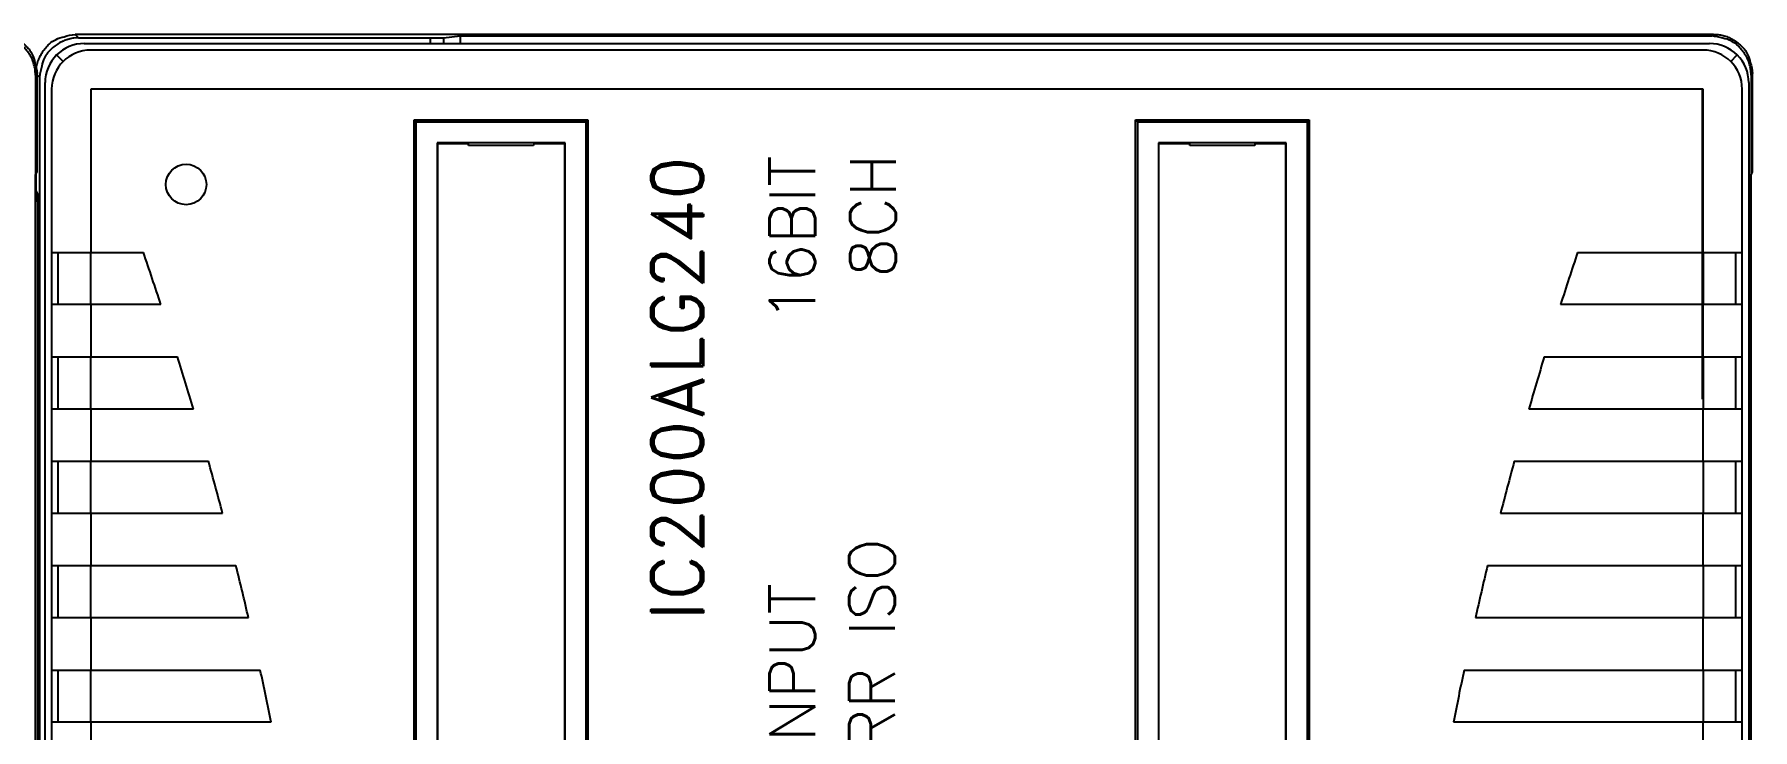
# Model space of a CAD drawing. Header units: inches. Extents: x -4 to 280, y -9 to 35.
# Drawn here: x 42.557 to 45.19, y 16.12 to 17.185 of the extents above; entities that cross this region are included whole.
import ezdxf
from ezdxf.enums import TextEntityAlignment as Align

# ---------------------------------------------------------------- set-up
doc = ezdxf.new("R2010")
doc.units = ezdxf.units.IN
doc.header["$LTSCALE"] = 0.5
doc.header["$MEASUREMENT"] = 0
doc.set_wipeout_variables(frame=1)
for name, color, linetype in [('1', 7, 'Continuous'), ('204', 7, 'Continuous'), ('214', 7, 'Continuous'), ('DATABOLD', 1, 'Continuous'), ('DATAINFO', 32, 'Continuous'), ('IOBASE', 177, 'Continuous')]:
    doc.layers.add(name, color=color, linetype=linetype)
doc.styles.add('ROMAND', font='romand')
doc.styles.add('RomanS', font='romans.shx', dxfattribs={"width": 0.85})
doc.styles.get("Standard").update_dxf_attribs({"font": 'romans.shx', "width": 0.85})

# ---------------------------------------------------------------- blocks, each defined once
blk = doc.blocks.new('IC200CHS022')
at = {"layer": '204', "color": 150, "linetype": 'Continuous'}
for p, q in [((6.9359, 7.4221), (4.4259, 7.4221)), ((4.4313, 7.4167), (4.9704, 7.4167)), ((4.9904, 7.4169), (5.0159, 7.4196)), ((5.0159, 7.4196), (6.9335, 7.4196)), ((5.0159, 7.4196), (5.0159, 7.1448)), ((4.3659, 7.3621), (4.3659, 7.1826)), ((4.3713, 7.3567), (4.3713, 3.9934)), ((6.9935, 7.3596), (6.9935, 7.2067)), ((6.9959, 7.2116), (6.9959, 7.3621)), ((6.9935, 7.2067), (6.9959, 7.2116)), ((6.9935, 5.8525), (6.9935, 7.2067)), ((4.3659, 7.1826), (4.3684, 7.1776)), ((4.3666, 7.1813), (4.3659, 7.1813)), ((4.3684, 7.1776), (4.3684, 5.8816)), ((5.7338, 7.1831), (6.0641, 7.1831)), ((5.0159, 6.862), (5.0159, 7.1448)), ((5.6939, 7.1028), (5.6939, 7.1433)), ((6.1039, 7.1433), (6.1039, 7.1028)), ((5.0173, 6.8634), (5.0173, 7.1237)), ((5.0173, 7.1237), (5.5015, 7.1237)), ((5.5015, 7.1237), (5.5015, 4.6161)), ((6.1173, 7.1098), (6.1173, 7.1237)), ((6.1173, 7.1237), (6.5985, 7.1237)), ((6.5985, 7.1237), (6.5985, 3.3455)), ((5.6809, 5.1404), (5.6809, 7.1028)), ((5.6809, 7.1028), (5.6939, 7.1028)), ((5.6939, 7.1028), (5.7158, 7.0809)), ((6.0821, 7.0809), (6.1039, 7.1028)), ((6.1039, 7.1028), (6.1159, 7.1028)), ((5.7158, 7.0809), (5.7158, 5.1623)), ((6.0821, 5.1623), (6.0821, 7.0809)), ((5.1386, 6.9774), (5.1386, 7.0024)), ((5.1386, 7.0024), (5.1636, 7.0024)), ((5.1636, 7.0024), (5.1636, 6.9774)), ((5.2386, 6.9774), (5.2386, 7.0024)), ((5.2386, 7.0024), (5.2636, 7.0024)), ((5.2636, 7.0024), (5.2636, 6.9774)), ((5.3386, 6.9774), (5.3386, 7.0024)), ((5.3386, 7.0024), (5.3636, 7.0024)), ((5.3636, 7.0024), (5.3636, 6.9774)), ((6.2346, 6.9774), (6.2346, 7.0024)), ((6.2346, 7.0024), (6.2596, 7.0024)), ((6.2596, 7.0024), (6.2596, 6.9774)), ((6.3346, 6.9774), (6.3346, 7.0024)), ((6.3346, 7.0024), (6.3596, 7.0024)), ((6.3596, 7.0024), (6.3596, 6.9774)), ((6.4346, 6.9774), (6.4346, 7.0024)), ((6.4346, 7.0024), (6.4596, 7.0024)), ((6.4596, 7.0024), (6.4596, 6.9774)), ((5.1636, 6.9774), (5.1386, 6.9774)), ((5.2636, 6.9774), (5.2386, 6.9774)), ((5.3636, 6.9774), (5.3386, 6.9774)), ((6.2596, 6.9774), (6.2346, 6.9774)), ((6.3596, 6.9774), (6.3346, 6.9774)), ((6.4596, 6.9774), (6.4346, 6.9774)), ((5.1386, 6.8774), (5.1386, 6.9024)), ((5.1386, 6.9024), (5.1636, 6.9024)), ((5.1636, 6.9024), (5.1636, 6.8774)), ((5.2386, 6.8774), (5.2386, 6.9024)), ((5.2386, 6.9024), (5.2636, 6.9024)), ((5.2636, 6.9024), (5.2636, 6.8774)), ((5.3386, 6.8774), (5.3386, 6.9024)), ((5.3386, 6.9024), (5.3636, 6.9024)), ((5.3636, 6.9024), (5.3636, 6.8774)), ((6.2346, 6.8774), (6.2346, 6.9024)), ((6.2346, 6.9024), (6.2596, 6.9024)), ((6.2596, 6.9024), (6.2596, 6.8774)), ((6.3346, 6.8774), (6.3346, 6.9024)), ((6.3346, 6.9024), (6.3596, 6.9024)), ((6.3596, 6.9024), (6.3596, 6.8774)), ((6.4346, 6.8774), (6.4346, 6.9024)), ((6.4346, 6.9024), (6.4596, 6.9024)), ((6.4596, 6.9024), (6.4596, 6.8774)), ((5.1636, 6.8774), (5.1386, 6.8774)), ((5.2636, 6.8774), (5.2386, 6.8774)), ((5.3636, 6.8774), (5.3386, 6.8774)), ((6.2596, 6.8774), (6.2346, 6.8774)), ((6.3596, 6.8774), (6.3346, 6.8774)), ((6.4596, 6.8774), (6.4346, 6.8774)), ((4.9904, 6.8565), (5.0159, 6.862)), ((5.1386, 6.7774), (5.1386, 6.8024)), ((5.1386, 6.8024), (5.1636, 6.8024)), ((5.1636, 6.8024), (5.1636, 6.7774)), ((5.2386, 6.7774), (5.2386, 6.8024)), ((5.2386, 6.8024), (5.2636, 6.8024)), ((5.2636, 6.8024), (5.2636, 6.7774)), ((5.3386, 6.7774), (5.3386, 6.8024)), ((5.3386, 6.8024), (5.3636, 6.8024)), ((5.3636, 6.8024), (5.3636, 6.7774)), ((6.2346, 6.7774), (6.2346, 6.8024)), ((6.2346, 6.8024), (6.2596, 6.8024)), ((6.2596, 6.8024), (6.2596, 6.7774)), ((6.3346, 6.7774), (6.3346, 6.8024)), ((6.3346, 6.8024), (6.3596, 6.8024)), ((6.3596, 6.8024), (6.3596, 6.7774)), ((6.4346, 6.7774), (6.4346, 6.8024)), ((6.4346, 6.8024), (6.4596, 6.8024)), ((6.4596, 6.8024), (6.4596, 6.7774)), ((5.0159, 6.7772), (4.9904, 6.7827)), ((5.0159, 5.287), (5.0159, 6.7772)), ((5.0173, 5.2884), (5.0173, 6.7758)), ((5.1636, 6.7774), (5.1386, 6.7774)), ((5.2636, 6.7774), (5.2386, 6.7774)), ((5.3636, 6.7774), (5.3386, 6.7774)), ((6.2596, 6.7774), (6.2346, 6.7774)), ((6.3596, 6.7774), (6.3346, 6.7774)), ((6.4596, 6.7774), (6.4346, 6.7774)), ((5.1386, 6.6774), (5.1386, 6.7024)), ((5.1386, 6.7024), (5.1636, 6.7024)), ((5.1636, 6.7024), (5.1636, 6.6774)), ((5.2386, 6.6774), (5.2386, 6.7024)), ((5.2386, 6.7024), (5.2636, 6.7024)), ((5.2636, 6.7024), (5.2636, 6.6774)), ((5.3386, 6.6774), (5.3386, 6.7024)), ((5.3386, 6.7024), (5.3636, 6.7024)), ((5.3636, 6.7024), (5.3636, 6.6774)), ((6.2346, 6.6774), (6.2346, 6.7024)), ((6.2346, 6.7024), (6.2596, 6.7024)), ((6.2596, 6.7024), (6.2596, 6.6774)), ((6.3346, 6.6774), (6.3346, 6.7024)), ((6.3346, 6.7024), (6.3596, 6.7024)), ((6.3596, 6.7024), (6.3596, 6.6774)), ((6.4346, 6.6774), (6.4346, 6.7024)), ((6.4346, 6.7024), (6.4596, 6.7024)), ((6.4596, 6.7024), (6.4596, 6.6774)), ((5.1636, 6.6774), (5.1386, 6.6774)), ((5.2636, 6.6774), (5.2386, 6.6774)), ((5.3636, 6.6774), (5.3386, 6.6774)), ((6.2596, 6.6774), (6.2346, 6.6774)), ((6.3596, 6.6774), (6.3346, 6.6774)), ((6.4596, 6.6774), (6.4346, 6.6774)), ((5.1386, 6.5774), (5.1386, 6.6024)), ((5.1386, 6.6024), (5.1636, 6.6024)), ((5.1636, 6.6024), (5.1636, 6.5774)), ((5.2386, 6.5774), (5.2386, 6.6024)), ((5.2386, 6.6024), (5.2636, 6.6024)), ((5.2636, 6.6024), (5.2636, 6.5774)), ((5.3386, 6.5774), (5.3386, 6.6024)), ((5.3386, 6.6024), (5.3636, 6.6024)), ((5.3636, 6.6024), (5.3636, 6.5774)), ((6.2346, 6.5774), (6.2346, 6.6024)), ((6.2346, 6.6024), (6.2596, 6.6024)), ((6.2596, 6.6024), (6.2596, 6.5774)), ((6.3346, 6.5774), (6.3346, 6.6024)), ((6.3346, 6.6024), (6.3596, 6.6024)), ((6.3596, 6.6024), (6.3596, 6.5774)), ((6.4346, 6.5774), (6.4346, 6.6024)), ((6.4346, 6.6024), (6.4596, 6.6024)), ((6.4596, 6.6024), (6.4596, 6.5774)), ((5.1636, 6.5774), (5.1386, 6.5774)), ((5.2636, 6.5774), (5.2386, 6.5774)), ((5.3636, 6.5774), (5.3386, 6.5774)), ((6.2596, 6.5774), (6.2346, 6.5774)), ((6.3596, 6.5774), (6.3346, 6.5774)), ((6.4596, 6.5774), (6.4346, 6.5774)), ((5.1386, 6.4774), (5.1386, 6.5024)), ((5.1386, 6.5024), (5.1636, 6.5024)), ((5.1636, 6.5024), (5.1636, 6.4774)), ((5.2386, 6.4774), (5.2386, 6.5024)), ((5.2386, 6.5024), (5.2636, 6.5024)), ((5.2636, 6.5024), (5.2636, 6.4774)), ((5.3386, 6.4774), (5.3386, 6.5024)), ((5.3386, 6.5024), (5.3636, 6.5024)), ((5.3636, 6.5024), (5.3636, 6.4774)), ((6.2346, 6.4774), (6.2346, 6.5024)), ((6.2346, 6.5024), (6.2596, 6.5024)), ((6.2596, 6.5024), (6.2596, 6.4774)), ((6.3346, 6.4774), (6.3346, 6.5024)), ((6.3346, 6.5024), (6.3596, 6.5024)), ((6.3596, 6.5024), (6.3596, 6.4774)), ((6.4346, 6.4774), (6.4346, 6.5024)), ((6.4346, 6.5024), (6.4596, 6.5024)), ((6.4596, 6.5024), (6.4596, 6.4774)), ((5.1636, 6.4774), (5.1386, 6.4774)), ((5.2636, 6.4774), (5.2386, 6.4774)), ((5.3636, 6.4774), (5.3386, 6.4774)), ((6.2596, 6.4774), (6.2346, 6.4774)), ((6.3596, 6.4774), (6.3346, 6.4774)), ((6.4596, 6.4774), (6.4346, 6.4774)), ((5.1386, 6.3774), (5.1386, 6.4024)), ((5.1386, 6.4024), (5.1636, 6.4024)), ((5.1636, 6.4024), (5.1636, 6.3774)), ((5.2386, 6.3774), (5.2386, 6.4024)), ((5.2386, 6.4024), (5.2636, 6.4024)), ((5.2636, 6.4024), (5.2636, 6.3774)), ((5.3386, 6.3774), (5.3386, 6.4024)), ((5.3386, 6.4024), (5.3636, 6.4024)), ((5.3636, 6.4024), (5.3636, 6.3774)), ((6.2346, 6.3774), (6.2346, 6.4024)), ((6.2346, 6.4024), (6.2596, 6.4024)), ((6.2596, 6.4024), (6.2596, 6.3774)), ((6.3346, 6.3774), (6.3346, 6.4024)), ((6.3346, 6.4024), (6.3596, 6.4024)), ((6.3596, 6.4024), (6.3596, 6.3774)), ((6.4346, 6.3774), (6.4346, 6.4024)), ((6.4346, 6.4024), (6.4596, 6.4024)), ((6.4596, 6.4024), (6.4596, 6.3774)), ((5.1636, 6.3774), (5.1386, 6.3774)), ((5.2636, 6.3774), (5.2386, 6.3774)), ((5.3636, 6.3774), (5.3386, 6.3774)), ((6.2596, 6.3774), (6.2346, 6.3774)), ((6.3596, 6.3774), (6.3346, 6.3774)), ((6.4596, 6.3774), (6.4346, 6.3774))]:
    blk.add_line(p, q, dxfattribs=at)
at = {"layer": '204', "color": 40, "linetype": 'Continuous'}
for p, q in [((4.9704, 6.9145), (4.9704, 7.4167)), ((4.9904, 7.4169), (4.9904, 6.8565)), ((4.3659, 7.1813), (4.3659, 7.1826)), ((4.3666, 7.1806), (4.3659, 7.1813)), ((4.3666, 7.1654), (4.3666, 7.1806)), ((5.7338, 7.1831), (5.7595, 7.1574)), ((6.0384, 7.1574), (6.0641, 7.1831)), ((5.0159, 7.1448), (5.5226, 7.1448)), ((5.5226, 7.1448), (5.5226, 3.3244)), ((5.7196, 7.1176), (5.6939, 7.1433)), ((5.7595, 7.1574), (5.7595, 7.1176)), ((5.7595, 7.1574), (6.0384, 7.1574)), ((6.0384, 7.1176), (6.0384, 7.1574)), ((6.1039, 7.1433), (6.0783, 7.1176)), ((6.1159, 7.1448), (6.6196, 7.1448)), ((6.6196, 7.1448), (6.6196, 3.3244)), ((5.0163, 7.1248), (5.5026, 7.1248)), ((5.5026, 7.1248), (5.5026, 3.3444)), ((5.7595, 7.1176), (5.7196, 7.1176)), ((5.7196, 5.1256), (5.7196, 7.1176)), ((6.0384, 7.1176), (5.7595, 7.1176)), ((5.7595, 7.1176), (5.7595, 5.1256)), ((6.0783, 7.1176), (6.0384, 7.1176)), ((6.0384, 5.1256), (6.0384, 7.1176)), ((6.0783, 7.1176), (6.0783, 5.1256)), ((6.1163, 7.1248), (6.5996, 7.1248)), ((6.5996, 7.1248), (6.5996, 3.3444)), ((5.4011, 7.0374), (5.1011, 7.0374)), ((5.1011, 7.0374), (5.1011, 3.5024)), ((5.4011, 3.4424), (5.4011, 7.0374)), ((6.4971, 7.0374), (6.1971, 7.0374)), ((6.1971, 7.0374), (6.1971, 3.5024)), ((6.4971, 3.4424), (6.4971, 7.0374)), ((4.8813, 6.7248), (4.8813, 6.9145)), ((4.8813, 6.9145), (4.9704, 6.9145)), ((4.9736, 6.9113), (4.9736, 6.8733)), ((4.9013, 6.7448), (4.9013, 6.8945)), ((4.9013, 6.8945), (4.9736, 6.8945)), ((4.974, 6.8565), (4.9904, 6.8565)), ((4.9736, 6.7659), (4.9736, 6.7279)), ((4.9904, 6.7827), (4.974, 6.7828)), ((4.9904, 6.7827), (4.9904, 5.2815)), ((4.9736, 6.7448), (4.9013, 6.7448)), ((4.9704, 6.7248), (4.8813, 6.7248)), ((4.9704, 5.3395), (4.9704, 6.7248))]:
    blk.add_line(p, q, dxfattribs=at)
at = {"layer": '204', "color": 30, "linetype": 'Continuous'}
for p, q in [((6.1159, 7.1028), (6.1159, 7.1448)), ((5.0163, 7.1248), (5.0173, 7.1237)), ((5.5026, 7.1248), (5.5015, 7.1237)), ((6.1159, 7.1028), (6.1173, 7.1098)), ((6.1163, 7.1248), (6.1173, 7.1237)), ((6.5996, 7.1248), (6.5985, 7.1237)), ((5.0173, 6.8634), (5.0159, 6.862)), ((5.0159, 6.7772), (5.0173, 6.7758))]:
    blk.add_line(p, q, dxfattribs=at)
at = {"layer": '204', "color": 40, "linetype": 'Continuous'}
for points in [[(4.3659, 7.3621), (4.3664, 7.3694, -0.03469), (4.3677, 7.3767, -0.03034), (4.3701, 7.3842, -0.031028), (4.3736, 7.3914, -0.038882), (4.3783, 7.3983, -0.032513), (4.3835, 7.4045, -0.016697), (4.3889, 7.4098, -0.041336), (4.3966, 7.4144, -0.069733), (4.4091, 7.4185, -0.037471), (4.4259, 7.4221, -0.019947)], [(4.4313, 7.4167), (4.424, 7.4163, 0.034691), (4.4167, 7.4149, 0.030341), (4.4093, 7.4125, 0.031029), (4.402, 7.409, 0.038882), (4.3951, 7.4043, 0.032513), (4.3889, 7.3991, 0.016697), (4.3836, 7.3938, 0.041336), (4.379, 7.386, 0.069732), (4.3749, 7.3735, 0.03747), (4.3713, 7.3567, 0.019946)], [(4.9704, 7.4167), (4.9724, 7.4167, 0.000198), (4.9742, 7.4167, 0.000212), (4.976, 7.4167, 0.000222), (4.9778, 7.4167, 0.000231), (4.9795, 7.4167, 0.00024), (4.9811, 7.4167, 0.000243), (4.9826, 7.4167, 0.000294), (4.984, 7.4167, 0.000406), (4.9853, 7.4168, 0.000377), (4.9864, 7.4168, 0.000137), (4.9874, 7.4168, 0.000678), (4.9884, 7.4168, 0.0022), (4.9894, 7.4168, 0.00233), (4.9904, 7.4169, 0.001963)], [(6.9935, 7.3596), (6.993, 7.3669, 0.034691), (6.9916, 7.3743, 0.030341), (6.9893, 7.3817, 0.031029), (6.9858, 7.389, 0.038883), (6.9811, 7.3959, 0.032514), (6.9759, 7.4021, 0.016697), (6.9705, 7.4074, 0.041337), (6.9628, 7.412, 0.069733), (6.9503, 7.4161, 0.037471), (6.9335, 7.4196, 0.019947)], [(6.9359, 7.4221), (6.9432, 7.4217, -0.034691), (6.9506, 7.4203, -0.030341), (6.958, 7.4179, -0.031029), (6.9653, 7.4144, -0.038883), (6.9721, 7.4097, -0.032514), (6.9784, 7.4045, -0.016697), (6.9837, 7.3992, -0.041337), (6.9883, 7.3914, -0.069733), (6.9924, 7.3789, -0.03747), (6.9959, 7.3621, -0.019947)], [(5.6939, 7.1433), (5.694, 7.1459, -0.015687), (5.6943, 7.1486, -0.016259), (5.6947, 7.1512, -0.016546), (5.6953, 7.1537, -0.016585), (5.696, 7.1562, -0.016642), (5.697, 7.1586, -0.016635), (5.698, 7.1609, -0.016622), (5.6993, 7.1632, -0.016578), (5.7006, 7.1654, -0.016298), (5.7022, 7.1675, -0.015884), (5.7038, 7.1695, -0.015729), (5.7056, 7.1714, -0.015852), (5.7075, 7.1732, -0.015418), (5.7095, 7.1749, -0.014557), (5.7116, 7.1764, -0.016335), (5.7138, 7.1778, -0.019928), (5.7162, 7.179, -0.015361), (5.7184, 7.1801, -0.005162), (5.7205, 7.181, -0.021736), (5.7233, 7.1817, -0.037714), (5.7278, 7.1825, -0.018004), (5.7338, 7.1831, -0.009298)], [(6.0641, 7.1831), (6.0668, 7.183, -0.015687), (6.0694, 7.1828, -0.01626), (6.072, 7.1823, -0.016547), (6.0745, 7.1817, -0.016586), (6.077, 7.181, -0.016643), (6.0794, 7.1801, -0.016636), (6.0817, 7.179, -0.016623), (6.084, 7.1778, -0.016578), (6.0862, 7.1764, -0.016298), (6.0883, 7.1749, -0.015884), (6.0903, 7.1732, -0.015729), (6.0922, 7.1714, -0.015852), (6.094, 7.1695, -0.015418), (6.0957, 7.1675, -0.014557), (6.0972, 7.1654, -0.016335), (6.0986, 7.1632, -0.019928), (6.0998, 7.1608, -0.015361), (6.1009, 7.1586, -0.005162), (6.1018, 7.1565, -0.021737), (6.1026, 7.1537, -0.037721), (6.1033, 7.1492, -0.018009), (6.1039, 7.1433, -0.009301)], [(5.0159, 7.1448), (5.0159, 7.1428, 0.000413), (5.0159, 7.1408, 0.000445), (5.0159, 7.1389, 0.000468), (5.016, 7.1371, 0.000488), (5.016, 7.1354, 0.00051), (5.016, 7.1338, 0.00052), (5.016, 7.1322, 0.000636), (5.016, 7.1308, 0.000893), (5.0161, 7.1295, 0.000846), (5.0161, 7.1283, 0.000309), (5.0161, 7.1273, 0.001565), (5.0161, 7.1265, 0.005567), (5.0162, 7.1256, 0.006955), (5.0163, 7.1248, 0.006797)], [(5.5026, 7.1248), (5.5027, 7.1249, 0.009219), (5.5031, 7.1252, 0.000658), (5.5035, 7.1256, 0.001218), (5.5042, 7.1262, 0.002986), (5.505, 7.1269, 0.003476), (5.5058, 7.1277, 0.003829), (5.5068, 7.1286, 0.004344), (5.5078, 7.1297, 0.005364), (5.5089, 7.1308, 0.005253), (5.5099, 7.1319, 0.004453), (5.511, 7.1332, 0.002518), (5.5121, 7.1345, -0.000992), (5.5133, 7.1358, -0.000868), (5.5145, 7.1371, 0.002461), (5.5155, 7.1383, -0.006307), (5.517, 7.1398, -0.017407), (5.5194, 7.142, -0.008739), (5.5226, 7.1448, -0.004182)], [(5.7196, 7.1176), (5.7199, 7.1224, -0.034475), (5.7209, 7.1273, -0.030112), (5.7225, 7.1322, -0.030765), (5.7248, 7.137, -0.038476), (5.7279, 7.1415, -0.032111), (5.7314, 7.1456, -0.016437), (5.7349, 7.1492, -0.040836), (5.74, 7.1522, -0.06897), (5.7483, 7.155, -0.037105), (5.7595, 7.1574, -0.019779)], [(6.0384, 7.1574), (6.0432, 7.1571, -0.034473), (6.0481, 7.1562, -0.03011), (6.053, 7.1546, -0.030764), (6.0578, 7.1522, -0.038474), (6.0624, 7.1491, -0.03211), (6.0665, 7.1456, -0.016436), (6.07, 7.1421, -0.040836), (6.0731, 7.137, -0.068971), (6.0758, 7.1287, -0.037107), (6.0783, 7.1176, -0.01978)], [(6.1159, 7.1448), (6.1159, 7.1428, 0.000415), (6.1159, 7.1408, 0.000447), (6.1159, 7.1389, 0.00047), (6.116, 7.1371, 0.000489), (6.116, 7.1354, 0.00051), (6.116, 7.1338, 0.00052), (6.116, 7.1322, 0.000635), (6.116, 7.1308, 0.000891), (6.1161, 7.1295, 0.000845), (6.1161, 7.1283, 0.000309), (6.1161, 7.1273, 0.00156), (6.1161, 7.1265, 0.005545), (6.1162, 7.1256, 0.006927), (6.1163, 7.1248, 0.00677)], [(6.5996, 7.1248), (6.5997, 7.1249, -0.009242), (6.6, 7.1252, -0.000665), (6.6004, 7.1257, -0.001221), (6.601, 7.1264, -0.002987), (6.6017, 7.1271, -0.003477), (6.6025, 7.128, -0.003829), (6.6035, 7.129, -0.004344), (6.6045, 7.13, -0.005364), (6.6056, 7.131, -0.005253), (6.6068, 7.1321, -0.004453), (6.608, 7.1332, -0.002518), (6.6093, 7.1343, 0.000992), (6.6106, 7.1355, 0.000868), (6.6119, 7.1367, -0.002461), (6.6131, 7.1377, 0.006306), (6.6146, 7.1392, 0.017407), (6.6168, 7.1415, 0.008739), (6.6196, 7.1448, 0.004182)], [(4.8813, 6.9145), (4.8825, 6.9129, 0.011082), (4.8837, 6.9115, 0.012313), (4.8849, 6.9101, 0.01159), (4.8863, 6.9088, 0.008675), (4.8876, 6.9075, 0.006559), (4.889, 6.9063, 0.004635), (4.8903, 6.9051, 0.002778), (4.8917, 6.9039, 0.00043), (4.893, 6.9028, -0.001711), (4.8942, 6.9017, -0.004241), (4.8954, 6.9006, -0.005229), (4.8965, 6.8995, -0.004675), (4.8975, 6.8985, -0.004117), (4.8985, 6.8976, -0.00334), (4.8993, 6.8967, -0.003493), (4.9, 6.896, -0.003741), (4.9007, 6.8952, -0.00381), (4.9013, 6.8945, -0.00452)], [(4.9704, 6.9145), (4.9706, 6.9143, -0.00005), (4.9708, 6.9141, -0.000088), (4.971, 6.9139, -0.000051), (4.9712, 6.9137, 0.00007), (4.9714, 6.9135, 0.000138), (4.9716, 6.9133, 0.000172), (4.9718, 6.9131, 0.000298), (4.972, 6.9129, 0.000518), (4.9722, 6.9127, 0.000398), (4.9724, 6.9125, 0.000008), (4.9726, 6.9123, 0.000808), (4.9728, 6.9121, 0.001716), (4.9732, 6.9117, 0.000855), (4.9736, 6.9113, 0.000435)], [(4.9736, 6.8733), (4.9751, 6.872, -0.003256), (4.9764, 6.8706, -0.003547), (4.9778, 6.8693, -0.003252), (4.9792, 6.8679, -0.002402), (4.9805, 6.8665, -0.001881), (4.9818, 6.8652, -0.001508), (4.983, 6.8639, -0.000941), (4.9842, 6.8626, 0.000094), (4.9853, 6.8615, 0.000137), (4.9863, 6.8604, -0.001108), (4.9872, 6.8595, 0.0024), (4.9881, 6.8585, 0.011623), (4.9891, 6.8576, 0.010949), (4.9904, 6.8565, 0.007743)], [(4.9736, 6.8733), (4.9737, 6.8715, 0.000391), (4.9737, 6.8699, 0.000424), (4.9737, 6.8682, 0.000455), (4.9737, 6.8667, 0.000488), (4.9737, 6.8652, 0.000521), (4.9737, 6.8638, 0.00054), (4.9737, 6.8625, 0.000676), (4.9738, 6.8613, 0.000974), (4.9738, 6.8603, 0.000937), (4.9738, 6.8593, 0.000337), (4.9738, 6.8585, 0.001779), (4.9739, 6.8578, 0.006571), (4.9739, 6.8571, 0.008716), (4.974, 6.8565, 0.009065)], [(4.9904, 6.8565), (4.9904, 6.8565, 0.009049), (4.9904, 6.8565, 0.00948), (4.9904, 6.8565, 0.010268), (4.9904, 6.8565, 0.011428), (4.9904, 6.8565, 0.012004), (4.9904, 6.8565, 0.011961), (4.9904, 6.8565, 0.014234), (4.9905, 6.8565, 0.018455), (4.9905, 6.8565, 0.014808), (4.9905, 6.8565, 0.004812), (4.9905, 6.8565, 0.022595), (4.9905, 6.8565, 0.041983), (4.9905, 6.8565, 0.020803), (4.9905, 6.8565, 0.01089)], [(4.974, 6.7828), (4.974, 6.7827, 0.15942), (4.9739, 6.7824, 0.021561), (4.9739, 6.782, 0.007702), (4.9739, 6.7814, 0.00399), (4.9738, 6.7807, 0.002372), (4.9738, 6.7799, 0.001566), (4.9738, 6.779, 0.001275), (4.9738, 6.7779, 0.001159), (4.9737, 6.7766, 0.000707), (4.9737, 6.7754, 0.000215), (4.9737, 6.7742, 0.000823), (4.9737, 6.7725, 0.001162), (4.9737, 6.7697, 0.000487), (4.9736, 6.7659, 0.000238)], [(4.9904, 6.7827), (4.99, 6.7824, 0.035607), (4.9895, 6.782, 0.019363), (4.9888, 6.7814, 0.010765), (4.9881, 6.7807, 0.005803), (4.9872, 6.7798, 0.003409), (4.9863, 6.7788, 0.002131), (4.9853, 6.7777, 0.001003), (4.9842, 6.7766, -0.000294), (4.9829, 6.7753, -0.000227), (4.9818, 6.774, 0.000905), (4.9807, 6.7729, -0.002151), (4.9792, 6.7713, -0.005874), (4.9768, 6.769, -0.002943), (4.9736, 6.7659, -0.001391)], [(4.9905, 6.7827), (4.9905, 6.7827, 0.019037), (4.9905, 6.7828, 0.019461), (4.9905, 6.7828, 0.019733), (4.9905, 6.7828, 0.019719), (4.9905, 6.7827, 0.018682), (4.9905, 6.7827, 0.016921), (4.9905, 6.7827, 0.01775), (4.9905, 6.7827, 0.019724), (4.9904, 6.7827, 0.014124), (4.9904, 6.7827, 0.005039), (4.9904, 6.7827, 0.017984), (4.9904, 6.7827, 0.026741), (4.9904, 6.7827, 0.011658), (4.9904, 6.7827, 0.005897)], [(4.9013, 6.7448), (4.9012, 6.7446, -0.032598), (4.9009, 6.7443, -0.003537), (4.9005, 6.7439, -0.002062), (4.9, 6.7433, -0.002968), (4.8993, 6.7425, -0.003166), (4.8985, 6.7416, -0.003404), (4.8975, 6.7407, -0.00361), (4.8965, 6.7397, -0.004071), (4.8954, 6.7386, -0.004592), (4.8942, 6.7375, -0.005599), (4.893, 6.7364, -0.004206), (4.8917, 6.7353, -0.000089), (4.8903, 6.7341, 0.000039), (4.889, 6.7329, -0.003641), (4.8878, 6.7319, 0.007097), (4.8863, 6.7305, 0.020884), (4.8841, 6.728, 0.010435), (4.8813, 6.7248, 0.004932)], [(4.9736, 6.7279), (4.9734, 6.7277, 0.000833), (4.9732, 6.7275, 0.000867), (4.973, 6.7273, 0.000841), (4.9728, 6.7271, 0.00074), (4.9726, 6.7269, 0.000652), (4.9724, 6.7267, 0.000568), (4.9722, 6.7265, 0.000521), (4.972, 6.7263, 0.000459), (4.9718, 6.7261, 0.000343), (4.9716, 6.7259, 0.000247), (4.9715, 6.7258, 0.000236), (4.9712, 6.7256, 0.00007), (4.9709, 6.7252, 0.000013), (4.9704, 6.7248, 0.000025)]]:
    blk.add_lwpolyline(points, format="xyb", dxfattribs=at)
at = {"layer": '204', "color": 30, "linetype": 'Continuous'}
blk.add_lwpolyline([(4.3666, 7.1806), (4.3667, 7.1806), (4.3667, 7.1806), (4.3667, 7.1806), (4.3668, 7.1806), (4.3669, 7.1806), (4.3669, 7.1806)], dxfattribs=at)
at = {"layer": '204', "color": 150, "linetype": 'Continuous'}
for radius in [0.0312, 0.0299]:
    blk.add_circle((4.8213, 7.2667), radius, dxfattribs=at)
at = {"layer": '204', "color": 30, "linetype": 'Continuous'}
blk.add_circle((5.2209, 7.2671), 0.031, dxfattribs=at)
at = {"layer": '214', "color": 40, "linetype": 'Continuous'}
for p, q in [((4.4259, 7.4221), (4.4313, 7.4167)), ((6.9335, 7.4196), (6.9359, 7.4221)), ((4.3713, 7.3567), (4.3659, 7.3621)), ((6.9959, 7.3621), (6.9935, 7.3596))]:
    blk.add_line(p, q, dxfattribs=at)
at = {"layer": '1', "color": 1, "linetype": 'Continuous'}
for s, height, p in [('IC200CHS022', 0.1, (6.7635, 5.678)), ('COMPACT I/O CARRIER', 0.06, (6.8643, 5.6419))]:
    blk.add_text(s, height=height, rotation=90, dxfattribs=at).set_placement(p)
blk = doc.blocks.new('IC200ALG240')
at = {"layer": 'IOBASE'}
for p, q in [((-2.105, 1.305), (2.105, 1.305)), ((1.125, 1.295), (1.045, 1.295)), ((1.205, 1.295), (1.125, 1.295)), ((1.125, 1.235), (1.125, 1.295)), ((1.285, 1.295), (1.205, 1.295)), ((1.205, 1.295), (1.205, 1.235)), ((1.365, 1.295), (1.285, 1.295)), ((1.285, 1.235), (1.285, 1.295)), ((1.445, 1.295), (1.365, 1.295)), ((1.365, 1.295), (1.365, 1.235)), ((1.525, 1.295), (1.445, 1.295)), ((1.445, 1.235), (1.445, 1.295)), ((1.605, 1.295), (1.525, 1.295)), ((1.525, 1.295), (1.525, 1.235)), ((1.685, 1.295), (1.605, 1.295)), ((1.605, 1.235), (1.605, 1.295)), ((1.765, 1.295), (1.685, 1.295)), ((1.685, 1.295), (1.685, 1.235)), ((1.845, 1.295), (1.765, 1.295)), ((1.765, 1.235), (1.765, 1.295)), ((2.095, 1.295), (1.845, 1.295)), ((1.845, 1.295), (1.845, 1.235)), ((1.125, 1.285), (1.205, 1.285)), ((1.285, 1.285), (1.365, 1.285)), ((1.445, 1.285), (1.525, 1.285)), ((1.605, 1.285), (1.685, 1.285)), ((1.765, 1.285), (1.845, 1.285)), ((2.1474, 1.2874), (2.1374, 1.2774)), ((2.165, 1.245), (2.165, -1.245)), ((1.125, 1.235), (1.045, 1.235)), ((1.125, 0.9586), (1.125, 1.235)), ((1.125, 1.235), (1.205, 1.235)), ((1.205, 1.235), (1.205, 0.9754)), ((1.285, 1.235), (1.205, 1.235)), ((1.285, 0.9934), (1.285, 1.235)), ((1.285, 1.235), (1.365, 1.235)), ((1.365, 1.235), (1.365, 1.0126)), ((1.445, 1.235), (1.365, 1.235)), ((1.445, 1.0331), (1.445, 1.235)), ((1.445, 1.235), (1.525, 1.235)), ((1.605, 1.235), (1.525, 1.235)), ((1.525, 1.235), (1.525, 1.0548)), ((1.605, 1.0778), (1.605, 1.235)), ((1.605, 1.235), (1.685, 1.235)), ((1.685, 1.235), (1.685, 1.102)), ((1.765, 1.235), (1.685, 1.235)), ((1.765, 1.1276), (1.765, 1.235)), ((1.765, 1.235), (1.845, 1.235)), ((2.095, 1.235), (1.845, 1.235)), ((1.845, 1.235), (1.845, 1.1545)), ((2.095, -1.235), (2.095, 1.235)), ((2.155, -1.235), (2.155, 1.235)), ((-2.0531, 0.7396), (2.0481, 0.7396)), ((2.0481, 0.7396), (2.045, 0.7365)), ((2.0481, 0.7396), (2.0481, 0.4734)), ((-2.05, 0.7365), (2.045, 0.7365)), ((2.045, 0.7365), (2.045, 0.4765)), ((2.013, 0.7045), (-2.018, 0.7045)), ((0.3375, 0.7035), (2.012, 0.7035)), ((2.013, 0.7045), (2.012, 0.7035)), ((2.012, 0.7035), (2.012, 0.6565)), ((2.013, 0.5085), (2.013, 0.7045)), ((2.0087, 0.6562), (2.012, 0.6565)), ((2.0087, 0.5568), (2.0087, 0.6562)), ((2.012, 0.5565), (2.0087, 0.5568)), ((2.012, 0.5565), (2.012, 0.5095)), ((-2.018, 0.5085), (2.013, 0.5085)), ((2.012, 0.5095), (-0.2425, 0.5095)), ((2.012, 0.5095), (2.013, 0.5085)), ((2.045, 0.4765), (-2.05, 0.4765)), ((2.045, 0.4765), (2.0481, 0.4734)), ((2.0481, 0.4734), (-2.0531, 0.4734)), ((-2.0531, -0.3654), (2.0481, -0.3654)), ((2.045, -0.3685), (-2.05, -0.3685)), ((2.0481, -0.3654), (2.045, -0.3685)), ((2.045, -0.3685), (2.045, -0.6285)), ((2.0481, -0.3654), (2.0481, -0.6316)), ((2.013, -0.4005), (-2.018, -0.4005)), ((0.3375, -0.4015), (2.012, -0.4015)), ((2.013, -0.4005), (2.012, -0.4015)), ((2.012, -0.4015), (2.012, -0.4485)), ((2.013, -0.5965), (2.013, -0.4005)), ((2.0087, -0.4488), (2.012, -0.4485)), ((2.0087, -0.5482), (2.0087, -0.4488)), ((2.012, -0.5485), (2.0087, -0.5482)), ((2.012, -0.5485), (2.012, -0.5955)), ((-2.018, -0.5965), (2.013, -0.5965)), ((2.012, -0.5955), (-0.2425, -0.5955)), ((2.012, -0.5955), (2.013, -0.5965)), ((2.0481, -0.6316), (-2.0531, -0.6316)), ((2.045, -0.6285), (-2.05, -0.6285)), ((2.0481, -0.6316), (2.045, -0.6285)), ((1.125, -1.235), (1.125, -0.8527)), ((1.205, -0.8689), (1.205, -1.235)), ((1.285, -1.235), (1.285, -0.8863)), ((1.365, -0.9049), (1.365, -1.235)), ((1.445, -1.235), (1.445, -0.9247)), ((1.525, -0.9458), (1.525, -1.235)), ((1.605, -1.235), (1.605, -0.9681)), ((1.685, -0.9918), (1.685, -1.235)), ((1.765, -1.235), (1.765, -1.0167)), ((1.845, -1.0429), (1.845, -1.235)), ((1.045, -1.235), (1.125, -1.235)), ((1.205, -1.235), (1.125, -1.235)), ((1.125, -1.295), (1.125, -1.235)), ((1.205, -1.235), (1.285, -1.235)), ((1.205, -1.235), (1.205, -1.295)), ((1.365, -1.235), (1.285, -1.235)), ((1.285, -1.295), (1.285, -1.235)), ((1.365, -1.235), (1.445, -1.235)), ((1.365, -1.235), (1.365, -1.295)), ((1.525, -1.235), (1.445, -1.235)), ((1.445, -1.295), (1.445, -1.235)), ((1.525, -1.235), (1.605, -1.235)), ((1.525, -1.235), (1.525, -1.295)), ((1.685, -1.235), (1.605, -1.235)), ((1.605, -1.295), (1.605, -1.235)), ((1.62, -1.2344), (2.095, -1.2344)), ((1.685, -1.235), (1.765, -1.235)), ((1.685, -1.235), (1.685, -1.295)), ((1.845, -1.235), (1.765, -1.235)), ((1.765, -1.295), (1.765, -1.235)), ((1.845, -1.235), (2.095, -1.235)), ((1.845, -1.235), (1.845, -1.295)), ((1.205, -1.285), (1.125, -1.285)), ((1.365, -1.285), (1.285, -1.285)), ((1.525, -1.285), (1.445, -1.285)), ((1.685, -1.285), (1.605, -1.285)), ((1.845, -1.285), (1.765, -1.285)), ((2.1374, -1.2774), (2.1474, -1.2874)), ((2.105, -1.305), (-2.105, -1.305)), ((1.045, -1.295), (1.125, -1.295)), ((1.125, -1.295), (1.205, -1.295)), ((1.205, -1.295), (1.285, -1.295)), ((1.285, -1.295), (1.365, -1.295)), ((1.365, -1.295), (1.445, -1.295)), ((1.445, -1.295), (1.525, -1.295)), ((1.525, -1.295), (1.605, -1.295)), ((1.605, -1.295), (1.685, -1.295)), ((1.685, -1.295), (1.765, -1.295)), ((1.765, -1.295), (1.845, -1.295)), ((1.845, -1.295), (2.095, -1.295))]:
    blk.add_line(p, q, dxfattribs=at)
blk.add_circle((1.949, 1.089), 0.031, dxfattribs=at)
for centre, radius, start, end in [((2.095, 1.235), 0.06, 0, 90), ((2.105, 1.245), 0.06, 45, 90), ((2.105, 1.245), 0.06, 0, 45), ((0.005, 6.4965), 5.65, 288.1499, 289.0058), ((0.005, 6.4965), 5.65, 286.4504, 287.2982), ((0.005, 6.4965), 5.65, 284.7657, 285.6063), ((0.005, 6.4965), 5.65, 283.0939, 283.9283), ((0.005, 6.4965), 5.65, 281.4335, 282.2624), ((0.045, -6.3985), 5.65, 78.1524, 78.9801), ((0.045, -6.3985), 5.65, 76.4892, 77.3222), ((0.045, -6.3985), 5.65, 74.8144, 75.6534), ((0.045, -6.3985), 5.65, 73.1261, 73.9721), ((0.045, -6.3985), 5.65, 71.4227, 72.2764), ((2.095, -1.235), 0.06, 270, 0), ((2.105, -1.245), 0.06, 315, 0), ((2.105, -1.245), 0.06, 270, 315)]:
    blk.add_arc(centre, radius, start, end, dxfattribs=at)
at = {"layer": 'DATABOLD', "style": 'ROMAND'}
blk.add_text('IC200ALG240', height=0.08, dxfattribs=at).set_placement((1.9931, 0.2966), align=Align.RIGHT)
at = {"layer": 'DATAINFO', "style": 'RomanS'}
for s, p in [('ANALOG INPUT', (0.669, 0.1251)), ('VOLT/CURR ISO', (0.669, 0.0032))]:
    blk.add_text(s, height=0.07, dxfattribs=at).set_placement(p)
for s, p in [('16BIT', (1.9933, 0.1251)), ('8CH', (1.9959, 0.0017))]:
    blk.add_text(s, height=0.07, dxfattribs=at).set_placement(p, align=Align.RIGHT)

msp = doc.modelspace()

# ---------------------------------------------------------------- block references
for p in [(35.56538, 9.76334), (38.19364, 9.76334)]:
    msp.add_blockref('IC200CHS022', p)

# ---------------------------------------------------------------- next in the draw order: wipeouts: each hides what was drawn before it
msp.add_wipeout([(42.63357, 17.17144), (42.57357, 17.11144), (42.57357, 12.90144), (42.63357, 12.84144), (45.12357, 12.84144), (45.18357, 12.90144), (45.18357, 17.11144), (45.12357, 17.17144)])

# ---------------------------------------------------------------- next in the draw order: block references
at = {"rotation": 90}
msp.add_blockref('IC200ALG240', (43.87857, 15.00644), dxfattribs=at)

doc.saveas('drawing.dxf')
